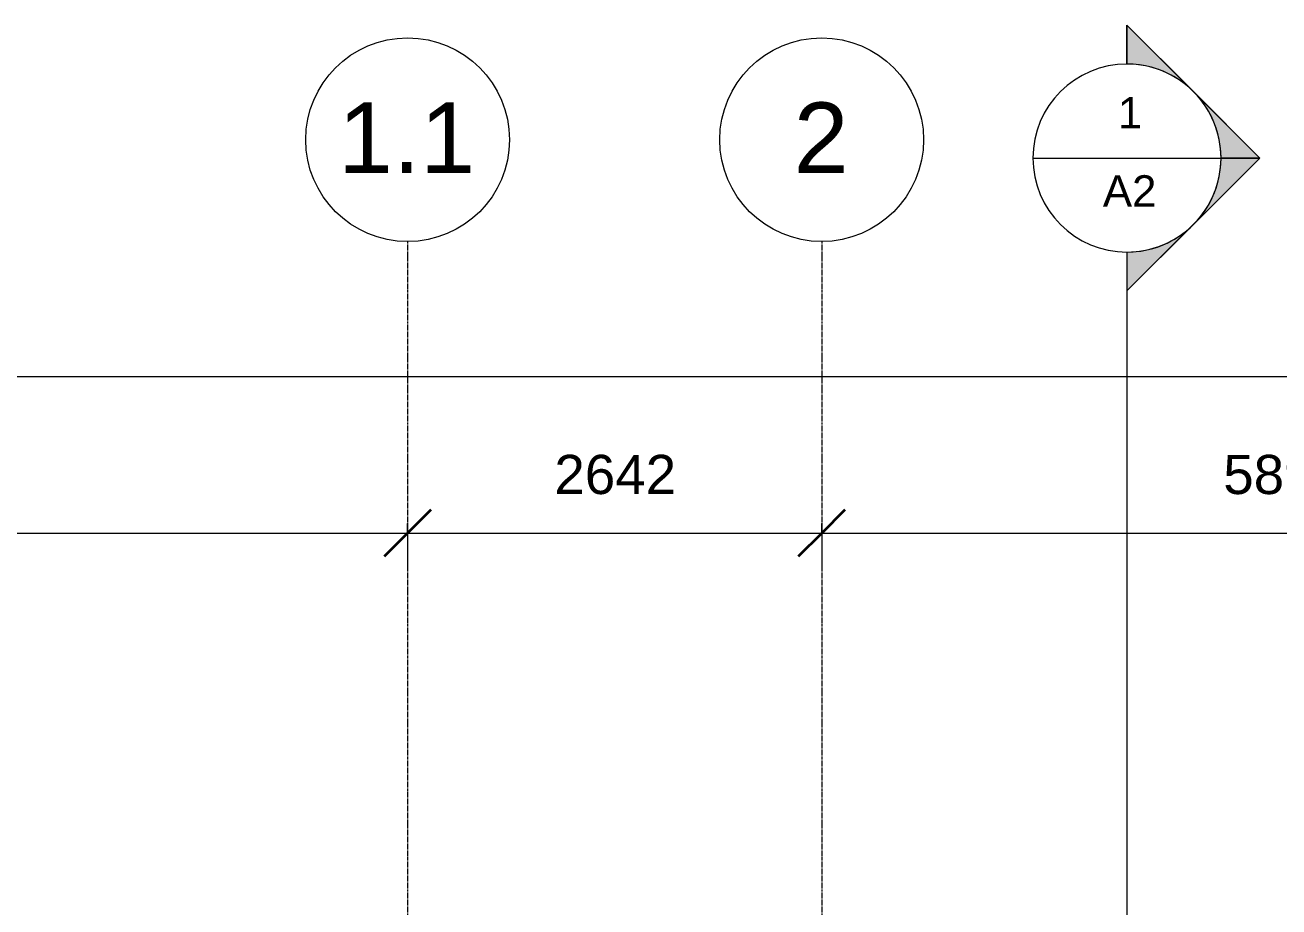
# Model space of a CAD drawing. Header units: millimetres. Extents: x -23600 to 58751, y -29611 to 36794.
# Drawn here: x -4327 to 3672, y 31166 to 36794 of the extents above; entities that cross this region are included whole.
import ezdxf

# ---------------------------------------------------------------- set-up
doc = ezdxf.new("R2010")
doc.units = ezdxf.units.MM
doc.linetypes.add('Grid Line', pattern=[22.225, 12.7, -3.175, 3.175, -3.175])
for name, color, linetype, lineweight in [('A-ANNO-DIMS', 211, 'Continuous', 9), ('A-ANNO-DIMS-100', 211, 'Continuous', 9), ('G-ANNO-SYMB', 111, 'Continuous', 9), ('S-GRID', 1, 'Continuous', 9), ('S-GRID-IDEN', 1, 'Continuous', 9)]:
    doc.layers.add(name, color=color, linetype=linetype, lineweight=lineweight)
doc.styles.add('Arial', font='arial.ttf', dxfattribs={"height": 250})
doc.styles.add('Arial_1', font='arial.ttf', dxfattribs={"height": 450})
doc.styles.add('Arial_2', font='arial.ttf', dxfattribs={"height": 200})
doc.dimstyles.new('Diagonal_-_2_5mm_Arial', dxfattribs={"dimscale": 304.8, "dimtxt": 255.06485, "dimasz": 0.984252, "dimexe": 0.787402, "dimexo": 0.492126, "dimgap": 0.574147, "dimtad": 1, "dimdec": 0, "dimzin": 0, "dimdsep": 46, "dimtxsty": 'Arial', "dimblk1": 'OBLIQUE', "dimblk2": 'OBLIQUE', "dimsah": 1, "dimcen": 0.09, "dimdle": 0.787402, "dimazin": 0, "dimtfac": 1, "dimtdec": 4, "dimtix": 1, "dimtmove": 0, "dimatfit": 3, "dimfxl": 1, "dimtvp": 1, "dimtfill": 1, "dimtolj": 1, "dimtzin": 0, "dimarcsym": 2})

# ---------------------------------------------------------------- blocks, each defined once
blk = doc.blocks.new('轴网 - M_Grid Head - Circle-24584-01 - Entry Level')
at = {"layer": 'S-GRID-IDEN'}
blk.add_circle((0, 0), 6.5, dxfattribs=at)
blk = doc.blocks.new('剖面 - M_Section Head - Filled-1049-01 - Entry Level')
at = {"layer": 'G-ANNO-SYMB'}
h = blk.add_hatch(color=256, dxfattribs=at)
edge = h.paths.add_edge_path(flags=0)
edge.add_line((-6, 8.485), (-6, 6))
edge.add_arc((-6, 0), 6, 90, 135)
edge.add_line((-10.243, 4.243), (-6, 8.485))
h = blk.add_hatch(color=256, dxfattribs=at)
edge = h.paths.add_edge_path(flags=0)
edge.add_line((-6, 8.485), (-1.757, 4.243))
edge.add_arc((-6, 0), 6, 45, 90)
edge.add_line((-6, 6), (-6, 8.485))
h = blk.add_hatch(color=256, dxfattribs=at)
edge = h.paths.add_edge_path(flags=0)
edge.add_line((-14.485, 0), (-10.243, 4.243))
edge.add_arc((-6, 0), 6, 135, 180)
edge.add_line((-12, 0), (-14.485, 0))
h = blk.add_hatch(color=256, dxfattribs=at)
edge = h.paths.add_edge_path(flags=0)
edge.add_line((2.485, 0), (0, 0))
edge.add_arc((-6, 0), 6, 360, 405)
edge.add_line((-1.757, 4.243), (2.485, 0))
for p, q in [((-6, 8.485), (-14.485, 0)), ((-6, 8.485), (-10.243, 4.243)), ((-6, 8.485), (2.485, 0)), ((-6, 6), (-6, 8.485)), ((-6, 8.485), (-6, 6)), ((-1.757, 4.243), (-6, 8.485)), ((-10.243, 4.243), (-14.485, 0)), ((2.485, 0), (-1.757, 4.243)), ((-14.485, 0), (-12, 0)), ((0, 0), (2.485, 0)), ((-12, 0), (-14.485, 0)), ((0, 0), (2.485, 0))]:
    blk.add_line(p, q, dxfattribs=at)
for start, end in [(360, 180), (90, 135), (45, 90), (135, 180), (360, 45), (180, 360)]:
    blk.add_arc((-6, 0), 6, start, end, dxfattribs=at)
blk = doc.blocks.new('DIMBLOCK1-01 - Entry Level')
at = {"layer": 'A-ANNO-DIMS-100', "lineweight": 35}
for p, q in [((-9202, 34551.3), (-9052, 34701.3)), ((25951.6, 34551.3), (26101.6, 34701.3)), ((-9202, 34551.3), (-9352, 34401.3)), ((25951.6, 34551.3), (25801.6, 34401.3))]:
    blk.add_line(p, q, dxfattribs=at)
at = {"layer": 'A-ANNO-DIMS-100'}
for p, q in [((-9202, 34613.5), (-9202, 34311.3)), ((-9202, 34551.3), (-9202, 34613.5)), ((25951.6, 34613.5), (25951.6, 34311.3)), ((25951.6, 34551.3), (25951.6, 34613.5)), ((-9442, 34551.3), (26191.6, 34551.3))]:
    blk.add_line(p, q, dxfattribs=at)
at = {"layer": 'A-ANNO-DIMS-100', "color": 0, "insert": (7894.1, 35050.9), "char_height": 250, "width": 1153.678, "attachment_point": 1, "line_spacing_factor": 0.941778, "style": 'Arial', "bg_fill": 3, "box_fill_scale": 1.25, "bg_fill_color": 9, "bg_fill_true_color": 13158600, "bg_fill_transparency": 0}
blk.add_mtext('35154', dxfattribs=at)
blk = doc.blocks.new('_Oblique')
at = {"color": 0, "linetype": 'ByBlock', "lineweight": -2}
blk.add_line((-0.5, -0.5), (0.5, 0.5), dxfattribs=at)
blk = doc.blocks.new('DIMBLOCK2-01 - Entry Level')
at = {"layer": 'A-ANNO-DIMS-100', "lineweight": 35}
for p, q in [((-9202, 33551.3), (-9052, 33701.3)), ((-1886.8, 33551.3), (-1736.8, 33701.3)), ((-9202, 33551.3), (-9352, 33401.3)), ((-1886.8, 33551.3), (-2036.8, 33401.3))]:
    blk.add_line(p, q, dxfattribs=at)
at = {"layer": 'A-ANNO-DIMS-100'}
for p, q in [((-9202, 33613.5), (-9202, 33311.3)), ((-9202, 33551.3), (-9202, 33613.5)), ((-1886.8, 33613.5), (-1886.8, 33311.3)), ((-1886.8, 33551.3), (-1886.8, 33613.5)), ((-9442, 33551.3), (-1886.8, 33551.3))]:
    blk.add_line(p, q, dxfattribs=at)
at = {"layer": 'A-ANNO-DIMS-100', "color": 0, "insert": (-5929, 34050.9), "char_height": 250, "width": 922.942, "attachment_point": 1, "line_spacing_factor": 0.941778, "style": 'Arial', "bg_fill": 3, "box_fill_scale": 1.25, "bg_fill_color": 9, "bg_fill_true_color": 13158600, "bg_fill_transparency": 0}
blk.add_mtext('7315', dxfattribs=at)
blk = doc.blocks.new('DIMBLOCK3-01 - Entry Level')
at = {"layer": 'A-ANNO-DIMS-100', "lineweight": 35}
for p, q in [((-1886.8, 33551.3), (-1736.8, 33701.3)), ((754.8, 33551.3), (904.8, 33701.3)), ((-1886.8, 33551.3), (-2036.8, 33401.3)), ((754.8, 33551.3), (604.8, 33401.3))]:
    blk.add_line(p, q, dxfattribs=at)
at = {"layer": 'A-ANNO-DIMS-100'}
for p, q in [((-1886.8, 33613.5), (-1886.8, 33311.3)), ((-1886.8, 33551.3), (-1886.8, 33613.5)), ((754.8, 33613.5), (754.8, 33311.3)), ((754.8, 33551.3), (754.8, 33613.5)), ((-1886.8, 33551.3), (754.8, 33551.3))]:
    blk.add_line(p, q, dxfattribs=at)
at = {"layer": 'A-ANNO-DIMS-100', "color": 0, "insert": (-950.6, 34050.9), "char_height": 250, "width": 922.942, "attachment_point": 1, "line_spacing_factor": 0.941778, "style": 'Arial', "bg_fill": 3, "box_fill_scale": 1.25, "bg_fill_color": 9, "bg_fill_true_color": 13158600, "bg_fill_transparency": 0}
blk.add_mtext('2642', dxfattribs=at)
blk = doc.blocks.new('DIMBLOCK4-01 - Entry Level')
at = {"layer": 'A-ANNO-DIMS-100', "lineweight": 35}
for p, q in [((754.8, 33551.3), (904.8, 33701.3)), ((6647.6, 33551.3), (6797.6, 33701.3)), ((754.8, 33551.3), (604.8, 33401.3)), ((6647.6, 33551.3), (6497.6, 33401.3))]:
    blk.add_line(p, q, dxfattribs=at)
at = {"layer": 'A-ANNO-DIMS-100'}
for p, q in [((754.8, 33613.5), (754.8, 33311.3)), ((754.8, 33551.3), (754.8, 33613.5)), ((6647.6, 33613.5), (6647.6, 33311.3)), ((6647.6, 33551.3), (6647.6, 33613.5)), ((754.8, 33551.3), (6647.6, 33551.3))]:
    blk.add_line(p, q, dxfattribs=at)
at = {"layer": 'A-ANNO-DIMS-100', "color": 0, "insert": (3316.6, 34050.9), "char_height": 250, "width": 922.942, "attachment_point": 1, "line_spacing_factor": 0.941778, "style": 'Arial', "bg_fill": 3, "box_fill_scale": 1.25, "bg_fill_color": 9, "bg_fill_true_color": 13158600, "bg_fill_transparency": 0}
blk.add_mtext('5893', dxfattribs=at)

msp = doc.modelspace()

# ---------------------------------------------------------------- linework, layer by layer
at = {"layer": 'G-ANNO-SYMB'}
for p, q in [((2102.4, 35945.2), (3302.4, 35945.2)), ((2702.4, 35345.2), (2702.4, -14149.2))]:
    msp.add_line(p, q, dxfattribs=at)
at = {"layer": 'S-GRID', "linetype": 'Grid Line'}
for p, q in [((-1886.8, 35412.1), (-1886.8, -28311.2)), ((754.8, 35412.1), (754.8, -28311.2))]:
    msp.add_line(p, q, dxfattribs=at)

# ---------------------------------------------------------------- block references
at = {"layer": 'G-ANNO-SYMB', "xscale": 99.99999999999991, "yscale": 99.99999999999991, "zscale": 99.99999999999991, "rotation": 269.9999999999997}
msp.add_blockref('剖面 - M_Section Head - Filled-1049-01 - Entry Level', (2702.4, 35345.2), dxfattribs=at)
at = {"layer": 'S-GRID-IDEN', "xscale": 99.99999999999991, "yscale": 99.99999999999991, "zscale": 99.99999999999991, "rotation": 180}
for p in [(-1886.8, 36062.1), (754.8, 36062.1)]:
    msp.add_blockref('轴网 - M_Grid Head - Circle-24584-01 - Entry Level', p, dxfattribs=at)

# ---------------------------------------------------------------- texts
at = {"layer": 'G-ANNO-SYMB', "char_height": 200, "attachment_point": 1, "style": 'Arial_2'}
for s, insert, width in [('\\fArial|b0|i0|c134|p34|;1', (2644.6, 36334.2), 192.405), ('A2', (2548.6, 35835.3), 424.894)]:
    msp.add_mtext(s, dxfattribs=dict(at, insert=insert, width=width))
at = {"layer": 'S-GRID-IDEN', "char_height": 450, "attachment_point": 1, "style": 'Arial_1'}
for s, insert, width in [('1.1', (-2330.2, 36299.8), 1066.244), ('\\fArial|b0|i0|c134|p34|;2', (576.4, 36299.8), 424.894)]:
    msp.add_mtext(s, dxfattribs=dict(at, insert=insert, width=width))

# ---------------------------------------------------------------- next in the draw order: dimensions: what is measured, and where the dimension line sits
at = {"layer": 'A-ANNO-DIMS'}
for base, p1, p2, override, picture, middle in [((25951.6, 34551.3), (-9202, 34763.5), (25951.6, 34763.5), {"dimpost": '<>', "dimfxl": 35153.6}, 'DIMBLOCK1-01 - Entry Level', (8374.8, 34854.1)), ((-1886.8, 33551.3), (-9202, 33763.5), (-1886.8, 33763.5), {"dimpost": '<>', "dimfxl": 7315.2}, 'DIMBLOCK2-01 - Entry Level', (-5544.4, 33854.1))]:
    dim = msp.add_linear_dim(base=base, p1=p1, p2=p2, dimstyle='Diagonal_-_2_5mm_Arial', override=override, dxfattribs=at)
    dim.commit()
    dim.dimension.update_dxf_attribs({"geometry": picture, "text_midpoint": middle})

# ---------------------------------------------------------------- next in the draw order: dimensions: what is measured, and where the dimension line sits
dim = msp.add_linear_dim(base=(754.8, 33551.3), p1=(-1886.8, 33763.5), p2=(754.8, 33763.5), dimstyle='Diagonal_-_2_5mm_Arial', override={"dimpost": '<>', "dimfxl": 2641.6}, dxfattribs=at)
dim.commit()
dim.dimension.update_dxf_attribs({"geometry": 'DIMBLOCK3-01 - Entry Level', "text_midpoint": (-566, 33854)})

# ---------------------------------------------------------------- next in the draw order: dimensions: what is measured, and where the dimension line sits
dim = msp.add_linear_dim(base=(6647.6, 33551.3), p1=(754.8, 33763.5), p2=(6647.6, 33763.5), dimstyle='Diagonal_-_2_5mm_Arial', override={"dimpost": '<>', "dimfxl": 5892.8}, dxfattribs=at)
dim.commit()
dim.dimension.update_dxf_attribs({"geometry": 'DIMBLOCK4-01 - Entry Level', "text_midpoint": (3701.2, 33854.1)})

doc.saveas('drawing.dxf')
